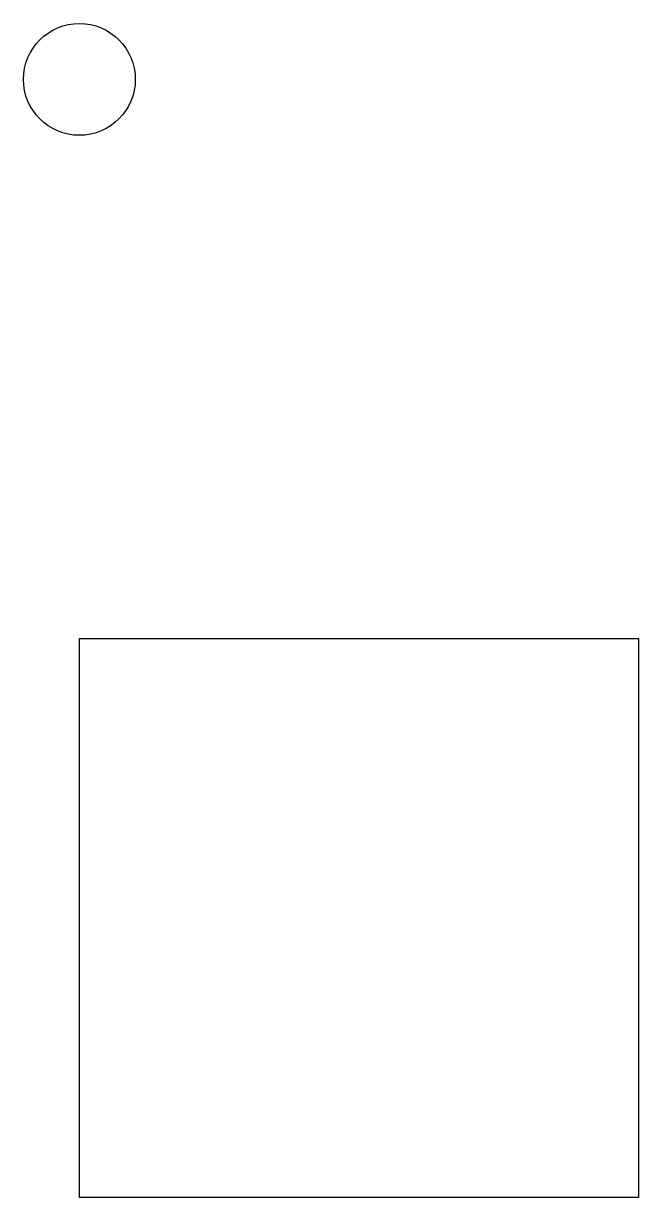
# Model space of a CAD drawing. Header units: millimetres. Extents: x -3.1 to -2, y -3 to -0.9.
import ezdxf

# ---------------------------------------------------------------- set-up
doc = ezdxf.new("R2010")
doc.units = ezdxf.units.MM

# ---------------------------------------------------------------- blocks, each defined once
blk = doc.blocks.new('TEST')
blk.add_lwpolyline([(0, 0), (0, 1), (1, 1), (1, 0), (0, 0)])

msp = doc.modelspace()

# ---------------------------------------------------------------- linework, layer by layer
at = {"color": 3}
msp.add_circle((-3, -1), 0.1, dxfattribs=at)

# ---------------------------------------------------------------- block references
msp.add_blockref('TEST', (-3, -3))

doc.saveas('drawing.dxf')
